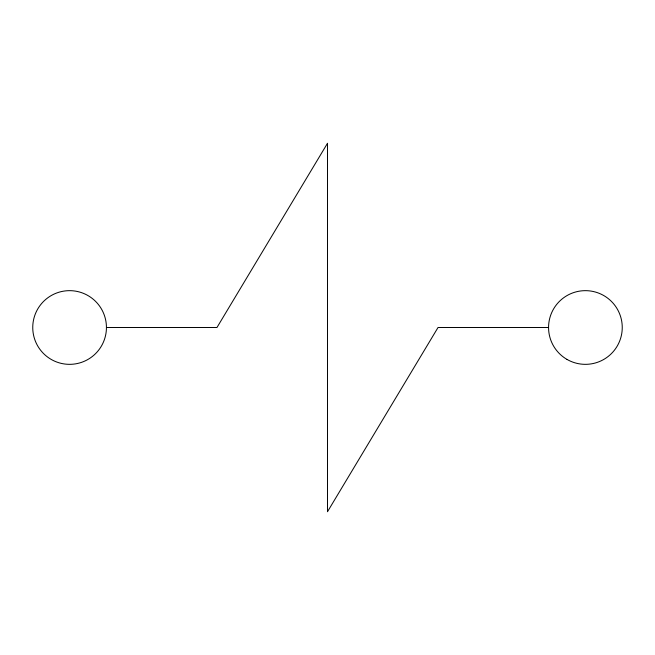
<?xml version="1.0" encoding="UTF-8"?>
<svg xmlns="http://www.w3.org/2000/svg" width="655" height="655" viewBox="0 0 655 655"><rect width="100%" height="100%" fill="white"/><g stroke="black" fill="none" stroke-linecap="round" stroke-linejoin="round"><path stroke-width="0.98" d="M106.438 327.5A36.844 36.844 0 0 1 51.172 359.407A36.844 36.844 0 0 1 51.172 295.593A36.844 36.844 0 0 1 106.438 327.5L216.969 327.5L327.5 143.281L327.5 511.719L438.031 327.5L548.562 327.5M566.984 359.407A36.844 36.844 0 0 0 622.25 327.5A36.844 36.844 0 0 0 566.984 295.593A36.844 36.844 0 0 0 566.984 359.407"/></g></svg>
